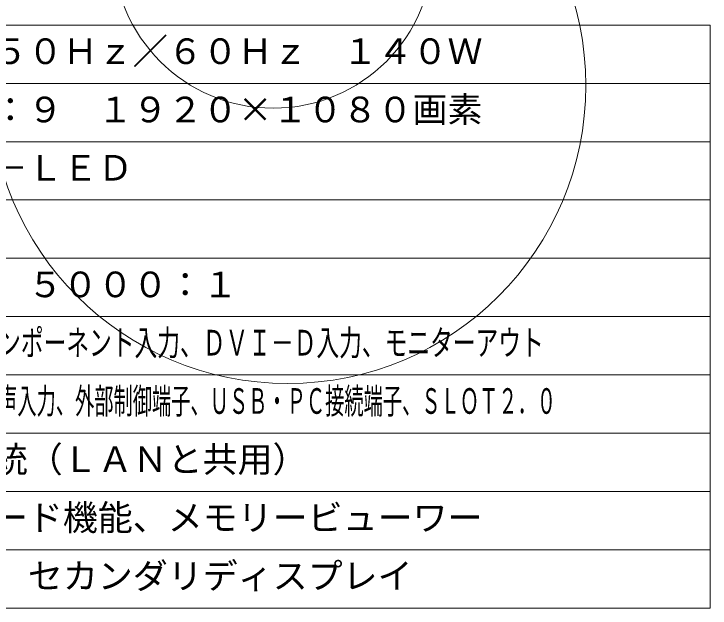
# Model space of a CAD drawing. Units: millimetres, scale not verified. Extents: x -63 to 62, y -56 to 57.
# Drawn here: x 2.5 to 62.2, y -56.5 to -5.5 of the extents above; entities that cross this region are included whole.
import ezdxf
from ezdxf.enums import TextEntityAlignment as Align

# ---------------------------------------------------------------- set-up
doc = ezdxf.new("R2010")
doc.units = ezdxf.units.MM
doc.header["$LTSCALE"] = 0.125
doc.layers.add('0-2_MOJI1', color=7, linetype='Continuous')
doc.layers.add('0-3_WAKU', color=1, linetype='Continuous', lineweight=18)
doc.layers.add('0-6_GAIKEI', color=1, linetype='Continuous', lineweight=18)
doc.styles.add('ＭＳ ゴシック', font='')
doc.styles.get('ＭＳ ゴシック').set_extended_font_data('MS Gothic')

msp = doc.modelspace()

# ---------------------------------------------------------------- linework, layer by layer
at = {"layer": '0-3_WAKU', "color": 4}
for p, q in [((-62.786, -6.4967), (62.214, -6.4967)), ((62.214, -56.4967), (62.214, -6.4967)), ((-62.786, -56.4967), (62.214, -56.4967))]:
    msp.add_line(p, q, dxfattribs=at)
at = {"layer": '0-3_WAKU'}
for p, q in [((62.214, -11.4967), (-62.786, -11.4967)), ((62.214, -16.4967), (-62.786, -16.4967)), ((62.214, -21.4967), (-62.786, -21.4967)), ((-62.786, -26.4967), (62.214, -26.4967)), ((-62.786, -31.4967), (62.214, -31.4967)), ((-62.786, -36.4967), (62.214, -36.4967)), ((-62.786, -41.4967), (62.214, -41.4967)), ((-62.786, -46.4967), (62.214, -46.4967)), ((-62.786, -51.4967), (62.214, -51.4967))]:
    msp.add_line(p, q, dxfattribs=at)
at = {"layer": '0-6_GAIKEI'}
for centre, radius in [((26.0028, -11.6757), 25.556), ((24.7518, 0.0944), 13.7196)]:
    msp.add_circle(centre, radius, dxfattribs=at)

# ---------------------------------------------------------------- texts
at = {"layer": '0-2_MOJI1', "style": 'ＭＳ ゴシック'}
for s, p in [('ＡＣ１００Ｖ\u3000５０Ｈｚ／６０Ｈｚ\u3000１４０Ｗ', (-20.286, -10.4967)), ('５０Ｖ型\u3000１６：９\u3000１９２０×１０８０画素', (-20.286, -15.4967)), ('ＶＡパネル\u3000Ｅ－ＬＥＤ', (-20.286, -20.4967)), ('３５０ｃｄ／㎡\u3000５０００：１', (-20.286, -30.4967)), ('ＲＪ４５×１系統（ＬＡＮと共用）', (-20.286, -45.4967)), ('内蔵ホワイトボード機能、メモリービューワー', (-20.286, -50.4967)), ('ワイヤレス機能、セカンダリディスプレイ', (-20.286, -55.4967))]:
    msp.add_text(s, height=2.199, dxfattribs=at).set_placement(p, align=Align.BOTTOM_LEFT)
for s, width, p in [('ビデオ入力、ＲＧＢ／コンポーネント入力、ＤＶＩ－Ｄ入力、モニターアウト', 0.65, (-20.286, -35.4967)), ('ＨＤＭＩ入力、ＰＣ入力、音声入力、外部制御端子、ＵＳＢ・ＰＣ接続端子、ＳＬＯＴ２．０', 0.55, (-20.286, -40.4967))]:
    msp.add_text(s, height=2.199, dxfattribs=dict(at, width=width)).set_placement(p, align=Align.BOTTOM_LEFT)

doc.saveas('drawing.dxf')
